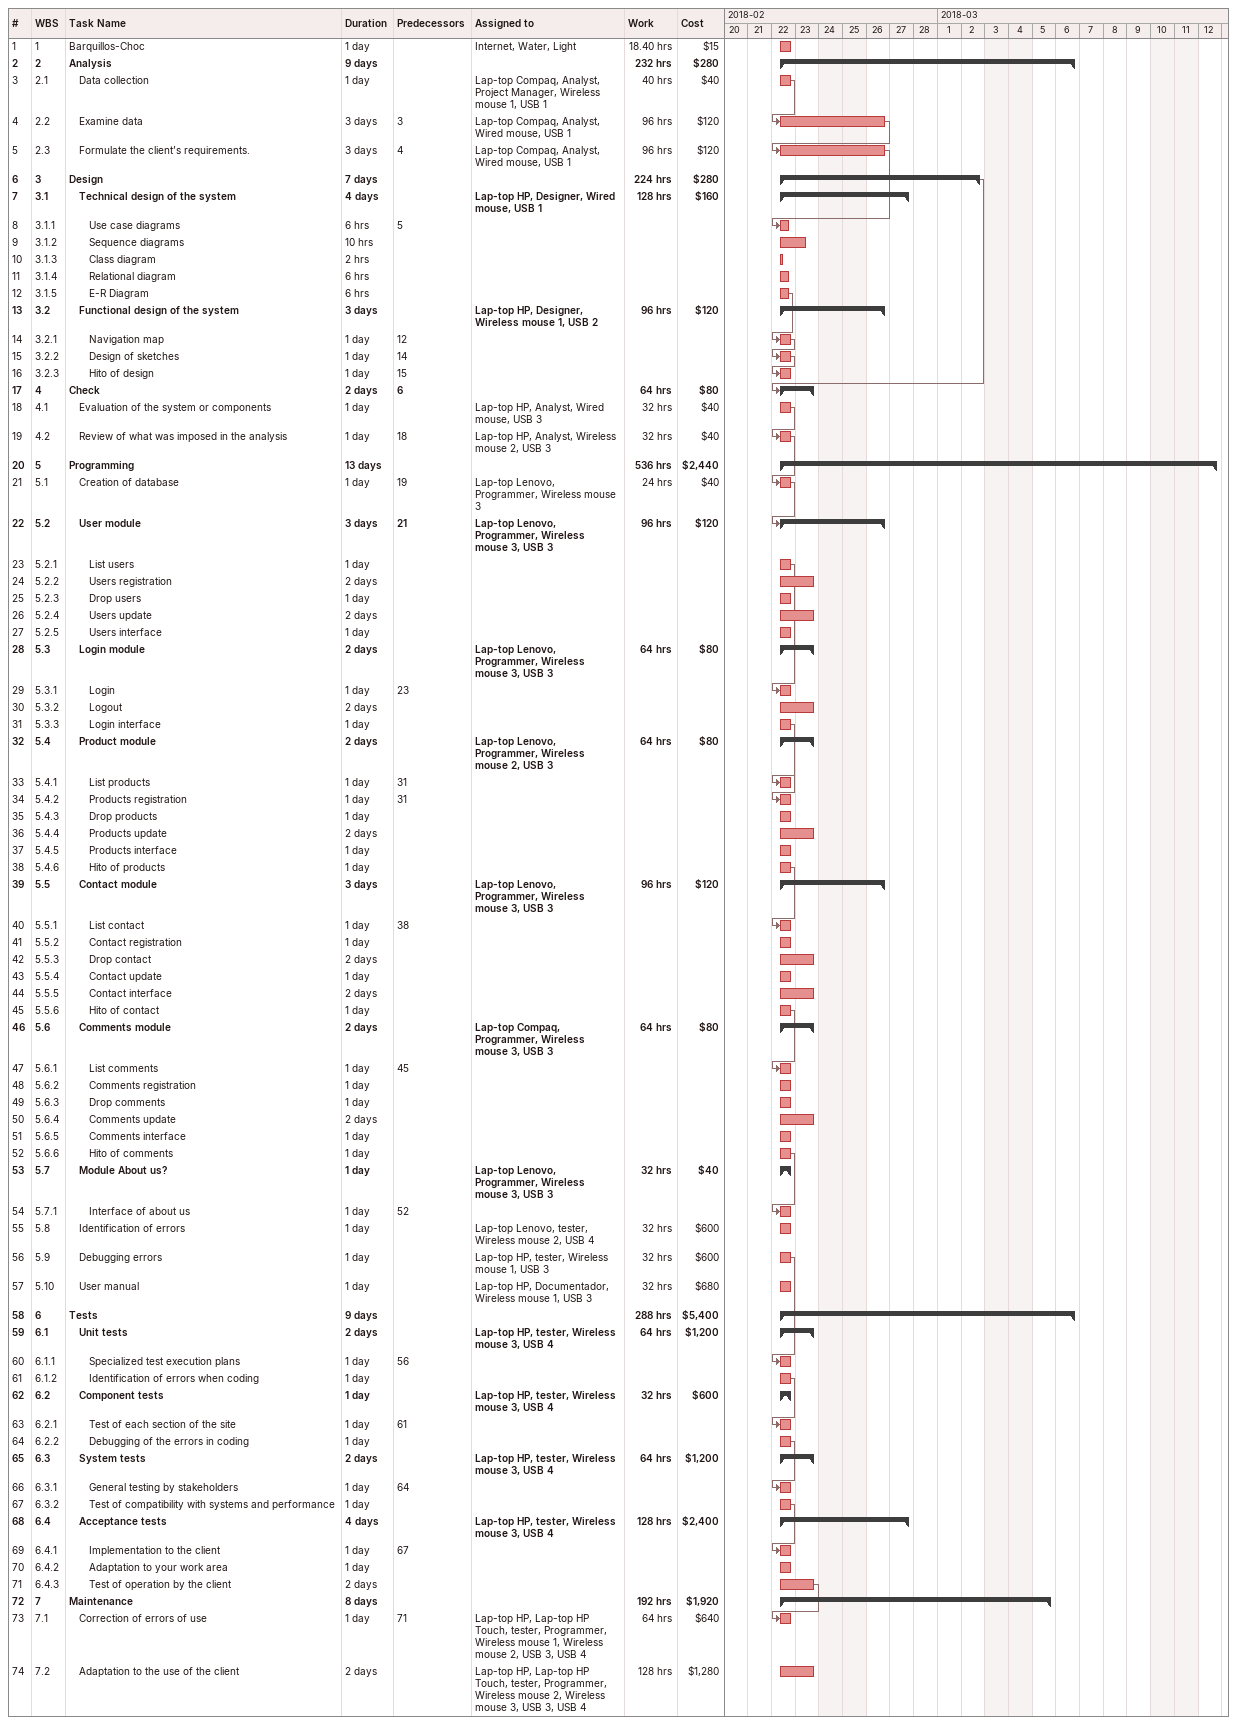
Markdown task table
| ID | WBS | Task | Duration | Start | Finish | Predecessors | Resources | Work (h) | Cost ($) |
|---|---|---|---|---|---|---|---|---|---|
| 1 | 1 | Barquillos-Choc | 1d | 2018-02-22 | 2018-02-22 |  | Internet, Water, Light | 18.40 | 15 |
| 2 | 2 | **Analysis** | 9d | 2018-02-22 | 2018-03-06 |  |  | 232 | 280 |
| 3 | 2.1 | Data collection | 1d | 2018-02-22 | 2018-02-22 |  | Lap-top Compaq, Analyst, Project Manager, Wireless mouse 1, USB 1 | 40 | 40 |
| 4 | 2.2 | Examine data | 3d | 2018-02-22 | 2018-02-26 | 3 | Lap-top Compaq, Analyst, Wired mouse, USB 1 | 96 | 120 |
| 5 | 2.3 | Formulate the client’s requirements. | 3d | 2018-02-22 | 2018-02-26 | 4 | Lap-top Compaq, Analyst, Wired mouse, USB 1 | 96 | 120 |
| 6 | 3 | **Design** | 7d | 2018-02-22 | 2018-03-02 |  |  | 224 | 280 |
| 7 | 3.1 | **Technical design of the system** | 4d | 2018-02-22 | 2018-02-27 |  | Lap-top HP, Designer, Wired mouse, USB 1 | 128 | 160 |
| 8 | 3.1.1 | Use case diagrams | 6h | 2018-02-22 | 2018-02-22 | 5 |  |  |  |
| 9 | 3.1.2 | Sequence diagrams | 10h | 2018-02-22 | 2018-02-23 |  |  |  |  |
| 10 | 3.1.3 | Class diagram | 2h | 2018-02-22 | 2018-02-22 |  |  |  |  |
| 11 | 3.1.4 | Relational diagram | 6h | 2018-02-22 | 2018-02-22 |  |  |  |  |
| 12 | 3.1.5 | E-R Diagram | 6h | 2018-02-22 | 2018-02-22 |  |  |  |  |
| 13 | 3.2 | **Functional design of the system** | 3d | 2018-02-22 | 2018-02-26 |  | Lap-top HP, Designer, Wireless mouse 1, USB 2 | 96 | 120 |
| 14 | 3.2.1 | Navigation map | 1d | 2018-02-22 | 2018-02-22 | 12 |  |  |  |
| 15 | 3.2.2 | Design of sketches | 1d | 2018-02-22 | 2018-02-22 | 14 |  |  |  |
| 16 | 3.2.3 | Hito of design | 1d | 2018-02-22 | 2018-02-22 | 15 |  |  |  |
| 17 | 4 | **Check** | 2d | 2018-02-22 | 2018-02-23 | 6 |  | 64 | 80 |
| 18 | 4.1 | Evaluation of the system or components | 1d | 2018-02-22 | 2018-02-22 |  | Lap-top HP, Analyst, Wired mouse, USB 3 | 32 | 40 |
| 19 | 4.2 | Review of what was imposed in the analysis | 1d | 2018-02-22 | 2018-02-22 | 18 | Lap-top HP, Analyst, Wireless mouse 2, USB 3 | 32 | 40 |
| 20 | 5 | **Programming** | 13d | 2018-02-22 | 2018-03-12 |  |  | 536 | 2440 |
| 21 | 5.1 | Creation of database | 1d | 2018-02-22 | 2018-02-22 | 19 | Lap-top Lenovo, Programmer, Wireless mouse 3 | 24 | 40 |
| 22 | 5.2 | **User module** | 3d | 2018-02-22 | 2018-02-26 | 21 | Lap-top Lenovo, Programmer, Wireless mouse 3, USB 3 | 96 | 120 |
| 23 | 5.2.1 | List users | 1d | 2018-02-22 | 2018-02-22 |  |  |  |  |
| 24 | 5.2.2 | Users registration | 2d | 2018-02-22 | 2018-02-23 |  |  |  |  |
| 25 | 5.2.3 | Drop users | 1d | 2018-02-22 | 2018-02-22 |  |  |  |  |
| 26 | 5.2.4 | Users update | 2d | 2018-02-22 | 2018-02-23 |  |  |  |  |
| 27 | 5.2.5 | Users interface | 1d | 2018-02-22 | 2018-02-22 |  |  |  |  |
| 28 | 5.3 | **Login module** | 2d | 2018-02-22 | 2018-02-23 |  | Lap-top Lenovo, Programmer, Wireless mouse 3, USB 3 | 64 | 80 |
| 29 | 5.3.1 | Login | 1d | 2018-02-22 | 2018-02-22 | 23 |  |  |  |
| 30 | 5.3.2 | Logout | 2d | 2018-02-22 | 2018-02-23 |  |  |  |  |
| 31 | 5.3.3 | Login interface | 1d | 2018-02-22 | 2018-02-22 |  |  |  |  |
| 32 | 5.4 | **Product module** | 2d | 2018-02-22 | 2018-02-23 |  | Lap-top Lenovo, Programmer, Wireless mouse 2, USB 3 | 64 | 80 |
| 33 | 5.4.1 | List products | 1d | 2018-02-22 | 2018-02-22 | 31 |  |  |  |
| 34 | 5.4.2 | Products registration | 1d | 2018-02-22 | 2018-02-22 | 31 |  |  |  |
| 35 | 5.4.3 | Drop products | 1d | 2018-02-22 | 2018-02-22 |  |  |  |  |
| 36 | 5.4.4 | Products update | 2d | 2018-02-22 | 2018-02-23 |  |  |  |  |
| 37 | 5.4.5 | Products interface | 1d | 2018-02-22 | 2018-02-22 |  |  |  |  |
| 38 | 5.4.6 | Hito of products | 1d | 2018-02-22 | 2018-02-22 |  |  |  |  |
| 39 | 5.5 | **Contact module** | 3d | 2018-02-22 | 2018-02-26 |  | Lap-top Lenovo, Programmer, Wireless mouse 3, USB 3 | 96 | 120 |
| 40 | 5.5.1 | List contact | 1d | 2018-02-22 | 2018-02-22 | 38 |  |  |  |
| 41 | 5.5.2 | Contact registration | 1d | 2018-02-22 | 2018-02-22 |  |  |  |  |
| 42 | 5.5.3 | Drop contact | 2d | 2018-02-22 | 2018-02-23 |  |  |  |  |
| 43 | 5.5.4 | Contact update | 1d | 2018-02-22 | 2018-02-22 |  |  |  |  |
| 44 | 5.5.5 | Contact interface | 2d | 2018-02-22 | 2018-02-23 |  |  |  |  |
| 45 | 5.5.6 | Hito of contact | 1d | 2018-02-22 | 2018-02-22 |  |  |  |  |
| 46 | 5.6 | **Comments module** | 2d | 2018-02-22 | 2018-02-23 |  | Lap-top Compaq, Programmer, Wireless mouse 3, USB 3 | 64 | 80 |
| 47 | 5.6.1 | List comments | 1d | 2018-02-22 | 2018-02-22 | 45 |  |  |  |
| 48 | 5.6.2 | Comments registration | 1d | 2018-02-22 | 2018-02-22 |  |  |  |  |
| 49 | 5.6.3 | Drop comments | 1d | 2018-02-22 | 2018-02-22 |  |  |  |  |
| 50 | 5.6.4 | Comments update | 2d | 2018-02-22 | 2018-02-23 |  |  |  |  |
| 51 | 5.6.5 | Comments interface | 1d | 2018-02-22 | 2018-02-22 |  |  |  |  |
| 52 | 5.6.6 | Hito of comments | 1d | 2018-02-22 | 2018-02-22 |  |  |  |  |
| 53 | 5.7 | **Module About us?** | 1d | 2018-02-22 | 2018-02-22 |  | Lap-top Lenovo, Programmer, Wireless mouse 3, USB 3 | 32 | 40 |
| 54 | 5.7.1 | Interface of about us | 1d | 2018-02-22 | 2018-02-22 | 52 |  |  |  |
| 55 | 5.8 | Identification of errors | 1d | 2018-02-22 | 2018-02-22 |  | Lap-top Lenovo, tester, Wireless mouse 2, USB 4 | 32 | 600 |
| 56 | 5.9 | Debugging errors | 1d | 2018-02-22 | 2018-02-22 |  | Lap-top HP, tester, Wireless mouse 1, USB 3 | 32 | 600 |
| 57 | 5.10 | User manual | 1d | 2018-02-22 | 2018-02-22 |  | Lap-top HP, Documentador, Wireless mouse 1, USB 3 | 32 | 680 |
| 58 | 6 | **Tests** | 9d | 2018-02-22 | 2018-03-06 |  |  | 288 | 5400 |
| 59 | 6.1 | **Unit tests** | 2d | 2018-02-22 | 2018-02-23 |  | Lap-top HP, tester, Wireless mouse 3, USB 4 | 64 | 1200 |
| 60 | 6.1.1 | Specialized test execution plans | 1d | 2018-02-22 | 2018-02-22 | 56 |  |  |  |
| 61 | 6.1.2 | Identification of errors when coding | 1d | 2018-02-22 | 2018-02-22 |  |  |  |  |
| 62 | 6.2 | **Component tests** | 1d | 2018-02-22 | 2018-02-22 |  | Lap-top HP, tester, Wireless mouse 3, USB 4 | 32 | 600 |
| 63 | 6.2.1 | Test of each section of the site | 1d | 2018-02-22 | 2018-02-22 | 61 |  |  |  |
| 64 | 6.2.2 | Debugging of the errors in coding | 1d | 2018-02-22 | 2018-02-22 |  |  |  |  |
| 65 | 6.3 | **System tests** | 2d | 2018-02-22 | 2018-02-23 |  | Lap-top HP, tester, Wireless mouse 3, USB 4 | 64 | 1200 |
| 66 | 6.3.1 | General testing by stakeholders | 1d | 2018-02-22 | 2018-02-22 | 64 |  |  |  |
| 67 | 6.3.2 | Test of compatibility with systems and performance | 1d | 2018-02-22 | 2018-02-22 |  |  |  |  |
| 68 | 6.4 | **Acceptance tests** | 4d | 2018-02-22 | 2018-02-27 |  | Lap-top HP, tester, Wireless mouse 3, USB 4 | 128 | 2400 |
| 69 | 6.4.1 | Implementation to the client | 1d | 2018-02-22 | 2018-02-22 | 67 |  |  |  |
| 70 | 6.4.2 | Adaptation to your work area | 1d | 2018-02-22 | 2018-02-22 |  |  |  |  |
| 71 | 6.4.3 | Test of operation by the client | 2d | 2018-02-22 | 2018-02-23 |  |  |  |  |
| 72 | 7 | **Maintenance** | 8d | 2018-02-22 | 2018-03-05 |  |  | 192 | 1920 |
| 73 | 7.1 | Correction of errors of use | 1d | 2018-02-22 | 2018-02-22 | 71 | Lap-top HP, Lap-top HP Touch, tester, Programmer, Wireless mouse 1, Wireless mouse 2, USB 3, USB 4 | 64 | 640 |
| 74 | 7.2 | Adaptation to the use of the client | 2d | 2018-02-22 | 2018-02-23 |  | Lap-top HP, Lap-top HP Touch, tester, Programmer, Wireless mouse 2, Wireless mouse 3, USB 3, USB 4 | 128 | 1280 |
